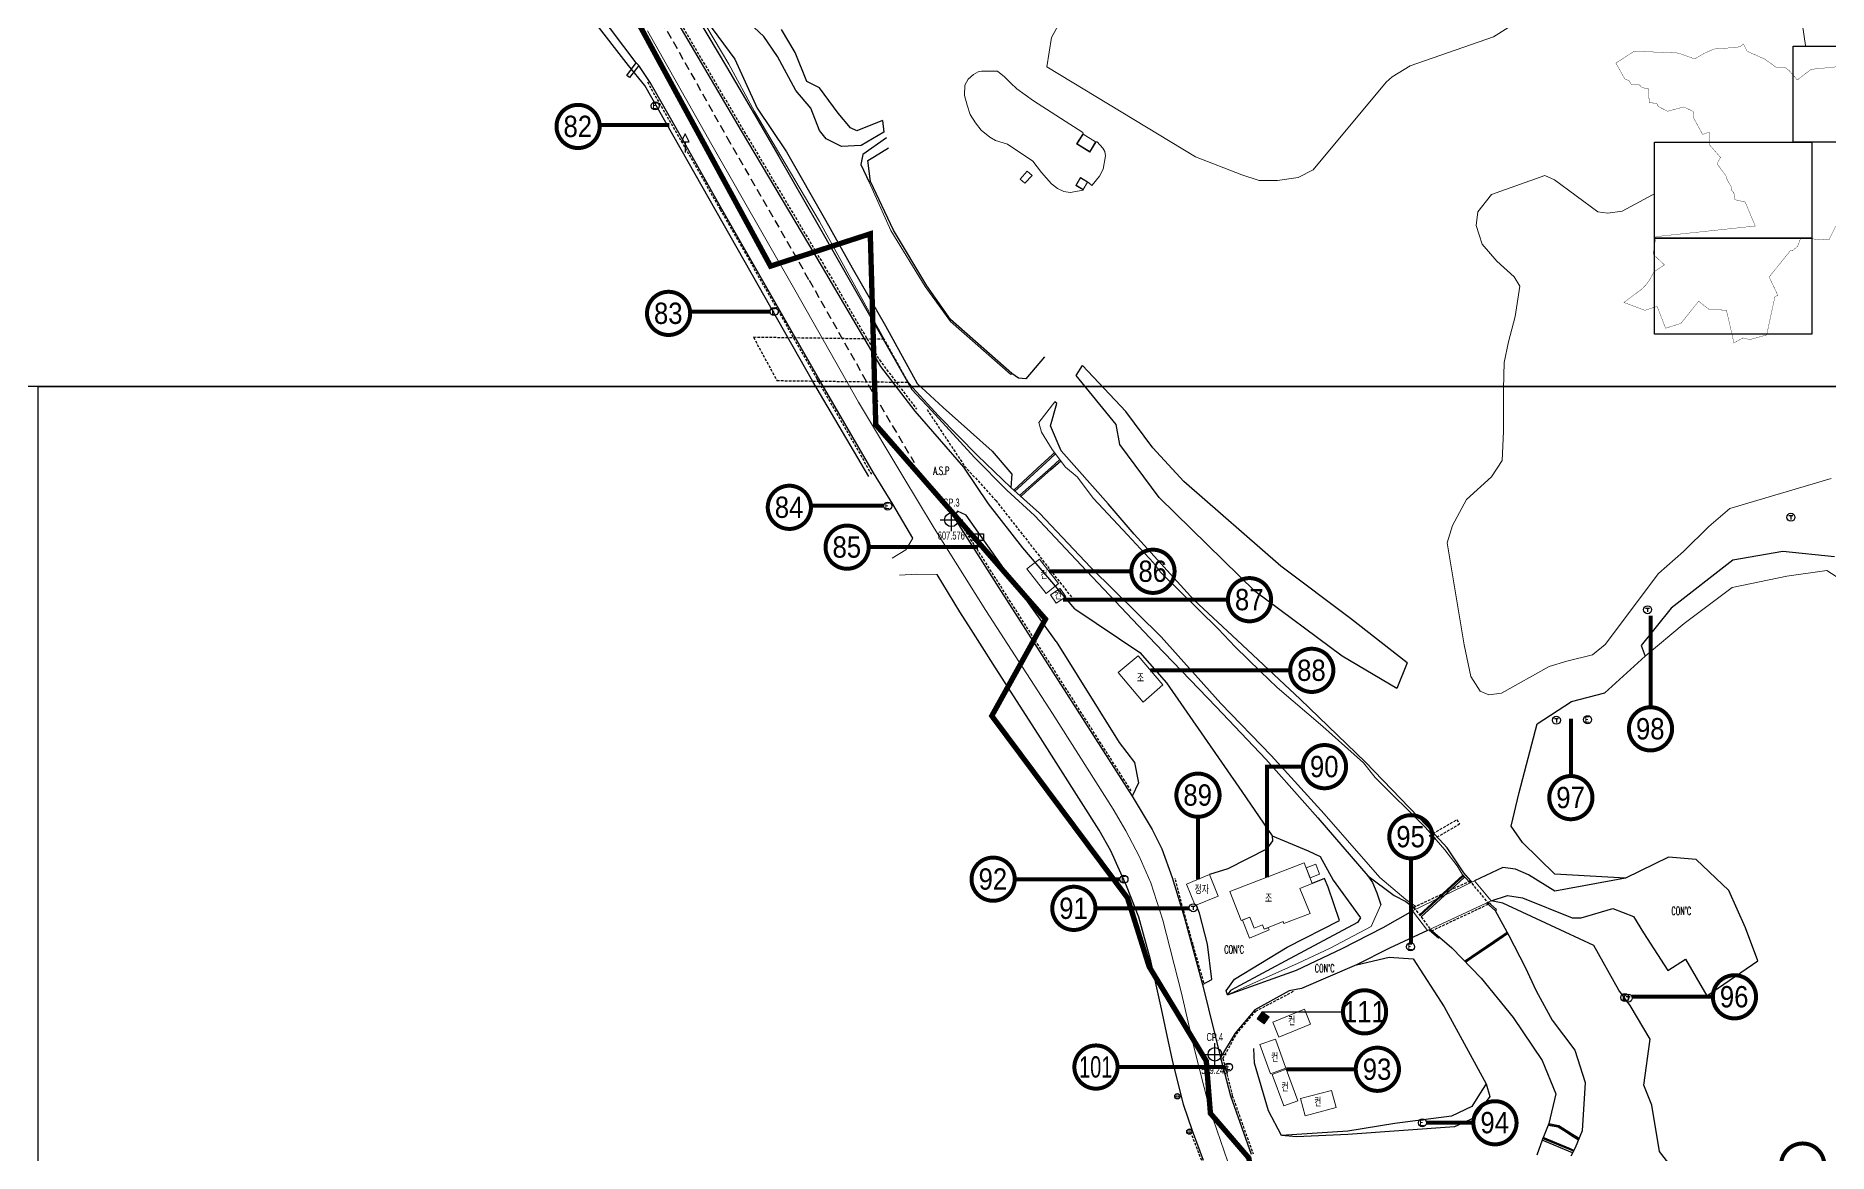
# Model space of a CAD drawing. Extents: x 120542 to 122291, y 586607 to 587713.
# Drawn here: x 120858.6 to 121194.6, y 587141.3 to 587350.8 of the extents above; entities that cross this region are included whole.
import ezdxf
from ezdxf.enums import TextEntityAlignment as Align

# ---------------------------------------------------------------- set-up
doc = ezdxf.new("R2010")
doc.units = 0
doc.header["$MEASUREMENT"] = 0
doc.set_wipeout_variables(frame=1)
doc.linetypes.add('DASHED', pattern=[0.75, 0.5, -0.25])
doc.linetypes.add('PHANTOM2', pattern=[1.25, 0.625, -0.125, 0.125, -0.125, 0.125, -0.125])
for name, color, linetype in [('_0넘버링', 7, 'Continuous'), ('_조사구역', 6, 'Continuous'), ('가드레일', 114, 'Continuous'), ('갈매기표지판', 2, 'Continuous'), ('기준점', 1, 'Continuous'), ('낙차공', 6, 'Continuous'), ('도로_아스콘', 1, 'Continuous'), ('석축_상단', 25, 'SUKCHUK'), ('수로(관)', 144, 'DASHED'), ('수로(박스)', 5, 'DASHED'), ('수로(유형)', 144, 'Continuous'), ('옹벽_상단', 2, 'ONGBYUCK'), ('이정표', 2, 'Continuous'), ('전력주', 2, 'Continuous'), ('주의표지판', 1, 'Continuous'), ('지형_상단', 7, 'SUNGJEULTO'), ('지형_하단', 7, 'Continuous'), ('차선', 7, 'DASHED'), ('콘크리트', 7, 'Continuous'), ('통신주', 2, 'Continuous'), ('현황 텍스트', 7, 'Continuous')]:
    doc.layers.add(name, color=color, linetype=linetype)
for name, color, linetype, lineweight in [('건물', 7, 'Continuous', 20), ('관정', 5, 'Continuous', 18), ('교량', 4, 'Continuous', 18), ('바닥재질', 254, 'Continuous', 20), ('밭', 3, 'Continuous', 18), ('석축_하단', 30, 'Continuous', 18), ('옹벽_하단', 2, 'Continuous', 18), ('잡종지', 53, 'Continuous', 18), ('중앙선', 2, 'Continuous', 18)]:
    doc.layers.add(name, color=color, linetype=linetype, lineweight=lineweight)
doc.layers.add('도로_아스콘덧씌우기', color=2, linetype='Continuous', lineweight=20, true_color=0xebef0b)
doc.styles.add('GHS', font='simplex.shx', dxfattribs={"bigfont": 'ngsw.shx'})
doc.styles.add('JKS_FONT', font='', dxfattribs={"height": 1.5})
doc.styles.add('sks-ghs', font='romans.shx', dxfattribs={"bigfont": 'ghs.shx'})
doc.styles.get('JKS_FONT').set_extended_font_data('Expo M')
doc.linetypes.add('ONGBYUCK', pattern='A,1,0,[")",sks-ghs,S=0.5,R=90,X=0.5,Y=0],2', length=3)
doc.linetypes.add('SUKCHUK', pattern='A,1,["V",sks-ghs,S=0.5,R=0,X=0.5,Y=0],0.25,["V",sks-ghs,S=0.5,R=0,X=0.5,Y=0],0.25,["V",sks-ghs,S=0.5,R=0,X=0.5,Y=0],1', length=2.5)
doc.linetypes.add('SUNGJEULTO', pattern='A,0.25,["|",sks-ghs,S=0.3,R=0,X=0.5,Y=0.1],0.55,["|",sks-ghs,S=0.15,R=0,X=0.5,Y=0.05],0.25', length=1.05)

# ---------------------------------------------------------------- blocks, each defined once
blk = doc.blocks.new('기준점')
at = {"layer": '기준점', "linetype": 'Continuous'}
for p, q in [((-2.12, 0), (2.12, 0)), ((0, -2.12), (0, 2.12))]:
    blk.add_line(p, q, dxfattribs=at)
blk.add_circle((0, 0), 1.27, dxfattribs=at)
blk = doc.blocks.new('갈매기표지판')
at = {"layer": '갈매기표지판'}
h = blk.add_hatch(dxfattribs=at)
h.set_pattern_fill('DOTS', color=256, scale=0.05, style=0)
h.set_pattern_definition([(0, (-231375.344, -556118.692), (0.0396875, 0.079375), [0, -0.079375])])
edge = h.paths.add_edge_path()
edge.add_arc((0, 0), 0.5, 0, 360)
blk.add_circle((0, 0), 0.5, dxfattribs=at)
blk = doc.blocks.new('전력주')
at = {"layer": '전력주'}
blk.add_circle((0, 0), 0.75, dxfattribs=at)
at = {"layer": '전력주', "style": 'GHS'}
blk.add_text('E', height=1, rotation=359.9995, dxfattribs=at).set_placement((-0.5, -0.48))
blk = doc.blocks.new('주의표지판')
at = {"layer": '주의표지판'}
for points in [[(0, 3.5), (-0.75, 2)], [(0.75, 2), (0, 3.5)], [(-0.75, 2), (0.75, 2)], [(0, 2), (0, 0)]]:
    blk.add_lwpolyline(points, dxfattribs=at)
blk = doc.blocks.new('이정표')
at = {"layer": '이정표', "color": 0}
for p, q in [((-1, 2.5), (1, 2.5)), ((-1, 2.5), (-1, 1.3)), ((-1, 1.3), (1, 1.3)), ((0, 2.5), (0, 0)), ((1, 2.5), (1, 1.3))]:
    blk.add_line(p, q, dxfattribs=at)
blk = doc.blocks.new('통신주')
at = {"layer": '통신주', "flags": 128}
for points in [[(-0.37, 0.31), (0.35, 0.31)], [(0, 0.31), (0, -0.42)]]:
    blk.add_lwpolyline(points, dxfattribs=at)
at = {"layer": '통신주'}
blk.add_circle((0, 0), 0.75, dxfattribs=at)

msp = doc.modelspace()

# ---------------------------------------------------------------- hatches: boundary and pattern name
at = {"layer": '관정'}
h = msp.add_hatch(dxfattribs=at)
h.set_pattern_fill('ANSI31', color=256, style=0)
h.set_pattern_definition([(45, (95.55365, -230.51094), (-0.088388347648, 0.088388347648), [])])
h.paths.add_polyline_path([(121088.45, 587167.76), (121089.76, 587166.84), (121088.84, 587165.53), (121087.53, 587166.45)])

# ---------------------------------------------------------------- linework, layer by layer
for points in [[(120805.5, 587285), (120805.5, 587560), (121255.5, 587560), (121255.5, 587285), (120805.5, 587285)], [(120859, 587010), (120859, 587285), (121309, 587285), (121309, 587010), (120859, 587010)]]:
    msp.add_lwpolyline(points)
at = {"layer": '_0넘버링', "linetype": 'Continuous', "const_width": 0.75, "flags": 128}
for points, elevation in [([(120956.17, 587333.79, -1), (120964.27, 587333.79, -1)], 1), ([(120973.13, 587298.74, -1), (120981.23, 587298.74, -1)], 1), ([(120995.77, 587262.37, -1), (121003.87, 587262.37, -1)], 1), ([(121103.6, 587167.76, -1), (121111.7, 587167.76, -1)], 597.49)]:
    msp.add_lwpolyline(points, format="xyb", close=True, dxfattribs=dict(at, elevation=elevation))
for points in [[(120977.35, 587334.09), (120964.34, 587334.09)], [(120996.22, 587299.04), (120981.29, 587299.04)], [(121017.51, 587262.67), (121003.94, 587262.67)], [(121035.2, 587254.9), (121014.7, 587254.9)], [(121048.49, 587250.37), (121063.93, 587250.37)], [(121051.14, 587245.05), (121082.03, 587245.05)], [(121161.25, 587242.06), (121161.25, 587224.88)], [(121067.51, 587231.8), (121093.7, 587231.8)], [(121146.32, 587222.74), (121146.32, 587211.98)], [(121089.37, 587193.01), (121089.37, 587213.74), (121096.09, 587213.74)], [(121076.42, 587192.61), (121076.42, 587204.34)], [(121116.33, 587180.7), (121116.33, 587196.54)], [(121061.8, 587192.64), (121042.07, 587192.64)], [(121074.8, 587187.17), (121057.2, 587187.17)], [(121157.8, 587170.58), (121172.94, 587170.58)], [(121081.39, 587157.41), (121061.35, 587157.41)], [(121092.96, 587156.99), (121106, 587156.99)], [(121119.24, 587146.96), (121128.04, 587146.96)]]:
    msp.add_lwpolyline(points, dxfattribs=at)
for points in [[(121006.6, 587254.9, -1), (121014.7, 587254.9, -1)], [(121063.93, 587250.37, -1), (121072.03, 587250.37, -1)], [(121082.03, 587245.05, -1), (121090.13, 587245.05, -1)], [(121093.7, 587231.8, -1), (121101.8, 587231.8, -1)], [(121157.2, 587220.83, -1), (121165.3, 587220.83, -1)], [(121096.09, 587213.74, -1), (121104.19, 587213.74, -1)], [(121072.37, 587208.39, -1), (121080.47, 587208.39, -1)], [(121142.27, 587207.93, -1), (121150.37, 587207.93, -1)], [(121112.28, 587200.59, -1), (121120.38, 587200.59, -1)], [(121033.97, 587192.64, -1), (121042.07, 587192.64, -1)], [(121049.1, 587187.17, -1), (121057.2, 587187.17, -1)], [(121172.94, 587170.58, -1), (121181.04, 587170.58, -1)], [(121053.25, 587157.41, -1), (121061.35, 587157.41, -1)], [(121106, 587156.99, -1), (121114.1, 587156.99, -1)], [(121128.04, 587146.96, -1), (121136.14, 587146.96, -1)], [(121185.73, 587139.03, -1), (121193.83, 587139.03, -1)]]:
    msp.add_lwpolyline(points, format="xyb", close=True, dxfattribs=at)
at = {"layer": '_0넘버링', "elevation": 597.49}
msp.add_lwpolyline([(121088.45, 587167.76), (121103.6, 587167.76)], dxfattribs=at)
at = {"layer": '_조사구역', "color": 1, "linetype": 'PHANTOM2', "ltscale": 10, "const_width": 1, "flags": 128}
msp.add_lwpolyline([(120942.73, 587386.16), (120969.77, 587373.17), (120970.39, 587355.26), (120996.29, 587307.6), (121014.99, 587313.66), (121016.02, 587277.86), (121047.83, 587241.4), (121037.77, 587223.26), (121063.21, 587189.12), (121067.26, 587176.25), (121077.98, 587158.53), (121078.75, 587148.73), (121085.96, 587140.35), (121088.79, 587120.65), (121118.55, 587113.52), (121147.24, 587044.94), (120862.79, 587014.52), (120854.87, 586964.35), (120887.03, 586933.69), (120856.91, 586913.09), (120845.14, 586891.51), (120835.39, 586877.63), (120823.7, 586865.29), (120771.16, 586826.09), (120831.32, 586803.5), (120866.24, 586814.66), (120890.52, 586752.11), (120934.32, 586765.96), (120985.17, 586829.53), (121013.59, 586807.2), (121028.45, 586804.98), (121064.67, 586804.08), (121086.32, 586710.01), (121112.13, 586724.4), (121131.77, 586719.51), (121179.99, 586733.06), (121203.55, 586842.49), (121212.05, 586846.4), (121187.19, 586899.13), (121247.41, 586973.95), (121253.28, 586973.7), (121268.7, 586987.04), (121277.57, 587010.52), (121307.56, 587010.67), (121320.26, 587005.27), (121334.53, 587007.69), (121358.36, 587005.3), (121377.01, 587042.97), (121399.54, 587073.97), (121413.69, 587082.99), (121464.57, 587085.36), (121492.22, 587065.33), (121549.85, 587023.61), (121571.25, 587072.4), (121627.06, 587079.46), (121687.79, 587127.69), (121765.91, 587161.14), (121787.7, 587076.86), (121871.05, 586990.75), (121916.73, 586900.5), (122030.17, 586949.19), (122128.5, 586978.21), (122124.52, 587047.59), (122116.24, 587072.33), (122123.19, 587086.44), (122112.92, 587128.07), (122080.89, 587161.55), (122095.32, 587225.96), (122094.86, 587283.94), (122081.68, 587322.9), (122092.65, 587349.17), (122097.02, 587360.59), (122084.13, 587404.24), (122073.39, 587425.61), (122076.86, 587447.62), (122074.44, 587460.5), (122072.5, 587470.82), (122059.86, 587484.02), (122048.86, 587494.28), (122045.6, 587510.39), (122000.94, 587515.2), (121855.6, 587433.14), (121827.86, 587452.06), (121811.36, 587382.45), (121746.85, 587366.99), (121710.16, 587366.44), (121625.79, 587365.18), (121668.35, 587429.01), (121684.54, 587454.25), (121695.8, 587469.72), (121717.52, 587499.53), (121656.51, 587568.96), (121635.67, 587565.59), (121586.87, 587554.29), (121547.43, 587532.99), (121536.15, 587517.51), (121511.71, 587514.18), (121307.18, 587493.88), (121267.91, 587463.58), (121243.76, 587490.95), (121232.41, 587498.91), (121205.85, 587500.55), (121174.8, 587522.94), (121143.22, 587537.24), (121123.8, 587545.84), (121113.64, 587566.46), (121103.26, 587558.24), (121056.07, 587553.66), (121033.41, 587552.73), (121024.03, 587549.68), (121003.93, 587541.06), (120973.53, 587523.84), (120933.05, 587538.5), (120929.86, 587539.23), (120929.58, 587539.29), (120922.09, 587540.99), (120800.6, 587545.64), (120748.17, 587511.92), (120773.67, 587466.36), (120785.63, 587461.4), (120792.72, 587449.91), (120813.97, 587451.16), (120822.53, 587441.61), (120841.91, 587438.02), (120843.52, 587397.73), (120864.66, 587397.07), (120869.81, 587387.35), (120896.01, 587373.79)], close=True, dxfattribs=at)
at = {"layer": '가드레일', "linetype": 'DASHED'}
for p, q in [((120977.98, 587355.56, 616.57), (120991.36, 587332.86, 614.29)), ((120973.2, 587342.13, 615.93), (120986.88, 587318.24, 613.68)), ((120991.36, 587332.86, 614.29), (121006.43, 587307.56, 611.9)), ((120986.88, 587318.24, 613.68), (121004.94, 587286.54, 610.65)), ((121006.43, 587307.56, 611.9), (121016.7, 587290, 610.3)), ((121016.7, 587290, 610.3), (121023.68, 587280.78, 609.2)), ((121004.94, 587286.54, 610.65), (121015.21, 587268.58, 608.97)), ((121025.63, 587280.7, 608.76), (121032.67, 587270.09, 607.74)), ((121032.67, 587270.09, 607.74), (121038.51, 587263.66, 606.66)), ((121038.51, 587263.66, 606.66), (121053.23, 587244.87, 604.54)), ((121063.9, 587209.19, 603.39), (121031.34, 587260.27, 607.64)), ((121074.06, 587185.53, 601.49), (121072.13, 587192.85, 602.15)), ((121077.53, 587173.2, 600.26), (121074.06, 587185.53, 601.49)), ((121087.24, 587167.9, 599.17), (121094.36, 587171.63, 598.36)), ((121083.62, 587163.57, 599.73), (121087.24, 587167.9, 599.17)), ((121081.09, 587159.03, 599.23), (121083.62, 587163.57, 599.73)), ((121081.09, 587159.03, 599.23), (121082.86, 587152.02, 598.73)), ((121082.86, 587152.02, 598.73), (121086.75, 587141.11, 597.91)), ((121077.12, 587139.88, 598.3), (121075.33, 587144.53, 598.68))]:
    msp.add_line(p, q, dxfattribs=at)
at = {"layer": '건물'}
for points in [[(121054.88, 587332.35), (121057.24, 587330.9), (121056.13, 587329.08), (121053.76, 587330.54), (121054.88, 587332.35)], [(121045.32, 587324.62), (121043.94, 587323.15), (121043.07, 587323.9), (121044.37, 587325.39), (121045.32, 587324.62)], [(121054.4, 587324.15), (121055.72, 587323.36), (121054.9, 587321.97), (121053.58, 587322.76), (121054.4, 587324.15)], [(121046.69, 587252.67), (121044.33, 587250.81), (121047.94, 587246.22), (121050.3, 587248.07), (121046.69, 587252.67)], [(121097.45, 587186.23), (121092.52, 587184.31), (121092.38, 587184.68), (121088.84, 587183.24), (121088.52, 587184.06), (121086.95, 587183.45), (121086.15, 587185.49), (121084.54, 587184.87), (121082.42, 587190.3), (121096.32, 587195.72), (121097.85, 587191.8), (121095.54, 587190.9), (121097.45, 587186.23)], [(121086.15, 587185.49), (121086.95, 587183.45), (121088.52, 587184.06), (121088.84, 587183.24), (121089.6, 587183.54), (121089.77, 587183.12), (121086.1, 587181.58), (121084.75, 587184.94), (121086.15, 587185.49)]]:
    msp.add_lwpolyline(points, dxfattribs=at)
for points in [[(121048.8, 587245.97), (121049.86, 587244.38), (121051.65, 587245.58), (121050.58, 587247.17)], [(121069.82, 587229.07), (121065.21, 587234.53), (121061.48, 587231.38), (121066.13, 587225.86)], [(121096.7, 587194.75), (121098.51, 587195.46), (121099.23, 587193.59), (121097.43, 587192.89)], [(121074.25, 587191.72), (121078.59, 587193.49), (121080.21, 587189.48), (121075.88, 587187.72)], [(121097.53, 587165.47), (121091.6, 587163.04), (121090.45, 587165.84), (121096.38, 587168.27)], [(121088.04, 587161.62), (121090.03, 587156.14), (121092.91, 587157.19), (121090.93, 587162.66)], [(121092.5, 587150.12), (121090.35, 587156.04), (121092.96, 587156.99), (121095.11, 587151.07)], [(121095.65, 587151.49), (121101.47, 587153.03), (121102.32, 587149.83), (121096.5, 587148.29)]]:
    msp.add_lwpolyline(points, close=True, dxfattribs=at)
at = {"layer": '관정', "elevation": 597.49}
msp.add_lwpolyline([(121088.45, 587167.76), (121089.76, 587166.84), (121088.84, 587165.53), (121087.53, 587166.45)], close=True, dxfattribs=at)
at = {"layer": '교량'}
msp.add_lwpolyline([(121131.39, 587188.61), (121119.46, 587183.03), (121116.61, 587186.72), (121128.28, 587192.32), (121131.39, 587188.61)], dxfattribs=at)
at = {"layer": '낙차공'}
for points in [[(121041.88, 587265.59), (121046.29, 587269.66), (121049.12, 587272.25), (121049.53, 587272.63)], [(121042.1, 587265.39), (121042.63, 587265.87), (121048.73, 587271.48), (121049.71, 587272.39)], [(121042.97, 587264.61), (121043.61, 587265.17), (121048.88, 587269.86), (121050.51, 587271.31)], [(121043.2, 587264.41), (121044.85, 587265.88), (121048.79, 587269.37), (121050.71, 587271.08)], [(121126.1, 587193.41), (121123.14, 587190.72), (121117.92, 587185.97)], [(121126.24, 587193.26), (121125.39, 587192.5), (121118.05, 587185.83)], [(121126.44, 587193.04), (121126.26, 587192.88), (121118.26, 587185.6)], [(121126.38, 587177.29), (121131.87, 587181.02), (121134.35, 587182.69)], [(121126.49, 587177.17), (121134.43, 587182.55)], [(121126.56, 587177.1), (121128.09, 587178.14), (121131.18, 587180.23), (121134.47, 587182.46)], [(121146.79, 587141.61), (121146.35, 587141.8), (121141.75, 587143.71), (121141.03, 587144.01)], [(121146.88, 587141.79), (121146.23, 587142.06), (121141.1, 587144.19)], [(121142.05, 587146.51), (121143.97, 587146.18), (121144.94, 587145.56), (121146.25, 587144.73), (121147.76, 587143.78)], [(121142.09, 587146.61), (121144.01, 587146.27), (121146.31, 587144.81), (121147.8, 587143.87)], [(121142.17, 587146.8), (121144.08, 587146.46), (121146.65, 587144.83), (121147.87, 587144.06)], [(121146.65, 587141.34), (121140.91, 587143.72)]]:
    msp.add_lwpolyline(points, dxfattribs=at)
at = {"layer": '도로_아스콘'}
for p, q in [((120971.13, 587345.73, 616.08), (120963.96, 587355.15, 617.12)), ((120990.84, 587332.97, 614.15), (120977.72, 587355.28, 616.35)), ((120971.58, 587345.2, 616), (120971.13, 587345.73, 616.08)), ((120973.7, 587342.04, 615.68), (120971.58, 587345.2, 616)), ((120979.62, 587331.7, 614.69), (120973.7, 587342.04, 615.68)), ((121006.06, 587307.4, 611.68), (120990.84, 587332.97, 614.15)), ((120987.19, 587318.29, 613.43), (120979.62, 587331.7, 614.69)), ((121005.29, 587286.6, 610.47), (120987.19, 587318.29, 613.43)), ((121016.94, 587288.75, 609.96), (121006.06, 587307.4, 611.68)), ((121023.38, 587280.4, 609.03), (121016.94, 587288.75, 609.96)), ((121015.6, 587268.85, 608.75), (121005.29, 587286.6, 610.47)), ((121032.53, 587269.88, 607.75), (121023.38, 587280.4, 609.03)), ((121019.21, 587262.96, 608.19), (121015.6, 587268.85, 608.75)), ((121037.16, 587263.05, 606.92), (121032.53, 587269.88, 607.75)), ((121022.97, 587256.56, 607.64), (121019.21, 587262.96, 608.19)), ((121031.31, 587261.62, 607.39), (121030.65, 587260.52, 607.49)), ((121032.98, 587260.87, 607.09), (121031.31, 587261.62, 607.39)), ((121043.57, 587254.75, 605.89), (121037.16, 587263.05, 606.92)), ((121030.65, 587260.52, 607.49), (121039.52, 587246.57, 606.33)), ((121040.02, 587250.9, 605.83), (121032.98, 587260.87, 607.09)), ((121053.34, 587243.31, 604.52), (121043.57, 587254.75, 605.89)), ((121031.75, 587242.8, 606.38), (121027.5, 587249.79, 607)), ((121049.81, 587237.21, 604.32), (121040.02, 587250.9, 605.83)), ((121039.52, 587246.57, 606.33), (121052.79, 587225.89, 604.62)), ((121033.91, 587239.46, 606.07), (121031.75, 587242.8, 606.38)), ((121038.01, 587232.99, 605.55), (121033.91, 587239.46, 606.07)), ((121046.9, 587219.12, 604.42), (121038.01, 587232.99, 605.55)), ((121052.79, 587225.89, 604.62), (121064.1, 587208.22, 603.29)), ((121057.87, 587201.81, 602.81), (121046.9, 587219.12, 604.42)), ((121064.1, 587208.22, 603.29), (121067.85, 587201.96, 602.8)), ((121060.09, 587197.96, 602.48), (121057.87, 587201.81, 602.81)), ((121067.85, 587201.96, 602.8), (121069.65, 587198.3, 602.5)), ((121063.05, 587191.4, 601.88), (121060.09, 587197.96, 602.48)), ((121069.65, 587198.3, 602.5), (121071.61, 587192.95, 602.06)), ((121065.34, 587185.49, 601.33), (121063.05, 587191.4, 601.88)), ((121071.61, 587192.95, 602.06), (121073.8, 587185.6, 601.31)), ((121067.56, 587177.33, 600.71), (121065.34, 587185.49, 601.33)), ((121073.8, 587185.6, 601.31), (121077.28, 587172.92, 600.09)), ((121069.57, 587168.32, 600.06), (121067.56, 587177.33, 600.71)), ((121077.28, 587172.92, 600.09), (121080.67, 587159.17, 599.08)), ((121070.72, 587163.04, 599.78), (121069.57, 587168.32, 600.06)), ((121071.67, 587158.71, 599.48), (121070.72, 587163.04, 599.78)), ((121073.7, 587150.41, 598.96), (121071.67, 587158.71, 599.48)), ((121080.67, 587159.17, 599.08), (121082.5, 587152.02, 598.59)), ((121082.5, 587152.02, 598.59), (121086.39, 587141.07, 597.78)), ((121075.42, 587145.44, 598.58), (121073.7, 587150.41, 598.96)), ((121077.48, 587139.9, 598.2), (121075.42, 587145.44, 598.58))]:
    msp.add_line(p, q, dxfattribs=at)
at = {"layer": '도로_아스콘덧씌우기'}
for points in [[(121022.97, 587256.56), (121021.65, 587254.41), (121019.1, 587252.86)], [(121027.5, 587249.79), (121023.73, 587249.86), (121020.46, 587249.62)]]:
    msp.add_lwpolyline(points, dxfattribs=at)
at = {"layer": '밭'}
for points in [[(121091.34, 587323.67), (121087.92, 587323.67), (121084.63, 587324.75), (121075.98, 587328.1), (121048.09, 587344.98), (121048.97, 587350.49), (121048.97, 587350.49), (121055.86, 587362.9)], [(121134.48, 587352.27), (121131.83, 587350.58), (121116.2, 587345.15), (121112.81, 587343.12), (121111.7, 587342.09), (121098.02, 587325.67), (121095.17, 587324.2), (121091.34, 587323.67)], [(121053.64, 587330.54), (121056.13, 587328.95), (121057.34, 587330.9), (121057.55, 587330.88), (121058.59, 587329.73), (121058.96, 587329.09), (121059.07, 587328.26), (121058.66, 587325.77), (121057.96, 587324.48), (121056.58, 587322.77), (121056.51, 587322.73), (121055.9, 587323.31), (121054.38, 587324.24), (121053.5, 587322.74), (121054.91, 587321.91), (121054.9, 587321.82), (121052.47, 587321.43), (121051.29, 587321.6), (121050.1, 587322.16), (121048.97, 587323.06), (121047.06, 587325.18), (121045.48, 587327.29), (121040.73, 587330.5), (121038.48, 587331.18), (121037.38, 587331.81), (121035.76, 587333.07), (121034.74, 587334.45), (121033.74, 587336.01), (121033.15, 587337.81), (121032.65, 587339.61), (121032.74, 587341.52), (121033.36, 587342.64), (121034.34, 587343.53), (121035.19, 587344.04), (121035.85, 587344.15), (121038.82, 587344.16), (121040.13, 587343.09), (121041.25, 587341.99), (121042.49, 587340.83), (121045.57, 587338.6), (121054.84, 587332.63), (121054.87, 587332.47), (121053.64, 587330.54)]]:
    msp.add_lwpolyline(points, dxfattribs=at)
at = {"layer": '석축_상단'}
for p, q in [((121019.36, 587314.36, 606.81), (121015.05, 587323.45, 608.05)), ((121025.61, 587303.9, 605.82), (121019.36, 587314.36, 606.81)), ((121030.01, 587297.6, 605.33), (121025.61, 587303.9, 605.82)), ((121041.52, 587287.49, 603.21), (121030.01, 587297.6, 605.33)), ((121048.79, 587277.65, 603.07), (121049.93, 587281.81, 603.12)), ((121049.93, 587281.81, 603.12), (121049.56, 587282.17, 602.49)), ((121026.45, 587280.54, 608.65), (121034.5, 587271.73, 607.54)), ((121050.75, 587272.98, 602.44), (121048.79, 587277.65, 603.07)), ((121034.5, 587271.73, 607.54), (121040.57, 587265.6, 606.73)), ((121059.58, 587263.02, 601.79), (121050.75, 587272.98, 602.44)), ((121040.57, 587265.6, 606.73), (121045.8, 587260.83, 606.07)), ((121064.43, 587257.35, 600.88), (121059.58, 587263.02, 601.79)), ((121045.8, 587260.83, 606.07), (121055.52, 587250.46, 604.74)), ((121075.65, 587245.05, 599.31), (121064.43, 587257.35, 600.88)), ((121176.67, 587252.43, 608.44), (121165.13, 587243.46, 605.8)), ((121186.03, 587254.11, 608.04), (121176.67, 587252.43, 608.44)), ((121195.76, 587253.1, 607.6), (121186.03, 587254.11, 608.04)), ((121055.52, 587250.46, 604.74), (121068.48, 587236.79, 602.98)), ((121083.79, 587237.48, 598.21), (121075.65, 587245.05, 599.31)), ((121165.13, 587243.46, 605.8), (121159.53, 587236.46, 605.35)), ((121068.48, 587236.79, 602.98), (121079.86, 587224.98, 601.45)), ((121095.59, 587226.4, 596.92), (121083.79, 587237.48, 598.21)), ((121159.53, 587236.46, 604.21), (121160.26, 587234.49, 604.33)), ((121079.86, 587224.98, 601.45), (121089.14, 587215.15, 600.19)), ((121107.81, 587214.56, 595.67), (121095.59, 587226.4, 596.92)), ((121089.14, 587215.15, 600.19), (121098.87, 587204.13, 598.82)), ((121119.31, 587202.63, 595.02), (121107.81, 587214.56, 595.67)), ((121098.87, 587204.13, 598.82), (121108.27, 587193.29, 597.48)), ((121123.11, 587198.51, 595.26), (121119.31, 587202.63, 595.02)), ((121126.24, 587193.83, 596.42), (121123.11, 587198.51, 595.26)), ((121108.27, 587193.29, 597.48), (121113.21, 587189.56, 596.53)), ((121108.27, 587193.29, 597.48), (121109.13, 587192.01, 597.43)), ((121109.13, 587192.01, 597.43), (121109.92, 587190.08, 597.38)), ((121109.92, 587190.08, 597.38), (121110.69, 587187.84, 597.39)), ((121113.21, 587189.56, 596.53), (121115.4, 587188.44, 596.48)), ((121106.33, 587184.49, 599.9), (121092.76, 587177.27, 600.04)), ((121106.89, 587185.38, 600.01), (121106.33, 587184.49, 599.9)), ((121092.76, 587177.27, 600.04), (121082.49, 587171.78, 599.88)), ((121082.49, 587171.78, 599.88), (121081.94, 587170.93, 599.46)), ((121130.42, 587154.28, 597.03), (121131.13, 587151.9, 596.92)), ((121131.13, 587151.9, 596.92), (121128.18, 587147.9, 596.51)), ((121128.18, 587147.9, 596.51), (121124.48, 587146.21, 596.16)), ((121094.87, 587144.35, 597.08), (121092.08, 587144.55, 596.92)), ((121104.5, 587144.79, 596.93), (121094.87, 587144.35, 597.08)), ((121124.48, 587146.21, 596.16), (121104.5, 587144.79, 596.93))]:
    msp.add_line(p, q, dxfattribs=at)
at = {"layer": '석축_하단'}
for p, q in [((121018.85, 587314.26, 605.69), (121014.78, 587323.32, 607.23)), ((121025.28, 587303.81, 604.95), (121018.85, 587314.26, 605.69)), ((121030.01, 587297.2, 604.34), (121025.28, 587303.81, 604.95)), ((121041.32, 587287.27, 602.15), (121030.01, 587297.2, 604.34)), ((121041.52, 587287.49, 603.21), (121041.32, 587287.27, 602.15)), ((121046.56, 587278.26, 601.28), (121049.56, 587282.17, 602.49)), ((121049.56, 587282.17, 602.49), (121049.93, 587281.81, 603.12)), ((121035.11, 587272.06, 601.96), (121027.79, 587279.55, 603.12)), ((121047.09, 587276.49, 600.99), (121046.56, 587278.26, 601.28)), ((121049.07, 587273.24, 600.82), (121047.09, 587276.49, 600.99)), ((121041.31, 587266.1, 600.67), (121035.11, 587272.06, 601.96)), ((121051.58, 587269.87, 599.19), (121049.07, 587273.24, 600.82)), ((121053.76, 587268.11, 599.83), (121051.58, 587269.87, 599.19)), ((121056.85, 587264.03, 599.67), (121053.76, 587268.11, 599.83)), ((121046.71, 587261.25, 599.1), (121041.31, 587266.1, 600.67)), ((121063.23, 587257.24, 598.43), (121056.85, 587264.03, 599.67)), ((121056.35, 587251.08, 598.42), (121046.71, 587261.25, 599.1)), ((121068.06, 587251.94, 597.88), (121063.23, 587257.24, 598.43)), ((121069.42, 587250.21, 597.08), (121068.06, 587251.94, 597.88)), ((121069.52, 587238.09, 595.85), (121056.35, 587251.08, 598.42)), ((121080.21, 587239.6, 595.88), (121069.42, 587250.21, 597.08)), ((121186.78, 587249.46, 605.9), (121176.53, 587247.32, 605.35)), ((121194.29, 587250.53, 606.36), (121186.78, 587249.46, 605.9)), ((121199.05, 587247.48, 606.04), (121194.29, 587250.53, 606.36)), ((121176.53, 587247.32, 605.35), (121167.58, 587240.58, 604.43)), ((121080.7, 587225.57, 595.57), (121069.52, 587238.09, 595.85)), ((121083.4, 587236.2, 594.94), (121080.21, 587239.6, 595.88)), ((121167.58, 587240.58, 604.43), (121160.26, 587234.49, 604.33)), ((121088.14, 587231.58, 594.41), (121083.4, 587236.2, 594.94)), ((121091.29, 587228.6, 594.13), (121088.14, 587231.58, 594.41)), ((121099.8, 587221.25, 594.05), (121091.29, 587228.6, 594.13)), ((121090.17, 587215.85, 594.36), (121080.7, 587225.57, 595.57)), ((121107.44, 587214.47, 594.32), (121099.8, 587221.25, 594.05)), ((121100.08, 587204.9, 593.77), (121090.17, 587215.85, 594.36)), ((121109.64, 587211.72, 593.96), (121107.44, 587214.47, 594.32)), ((121119.07, 587202.36, 593.68), (121109.64, 587211.72, 593.96)), ((121110.54, 587192.95, 593.4), (121100.08, 587204.9, 593.77)), ((121122.7, 587198.14, 593.74), (121119.07, 587202.36, 593.68)), ((121124.98, 587195.13, 593.39), (121122.7, 587198.14, 593.74)), ((121125.96, 587193.56, 593), (121124.98, 587195.13, 593.39)), ((121115.39, 587188.86, 593.05), (121110.54, 587192.95, 593.4)), ((121108.86, 587183.77, 597.38), (121110.69, 587187.84, 597.39)), ((121101.2, 587179.69, 597.36), (121108.86, 587183.77, 597.38)), ((121095.17, 587176.92, 597.91), (121101.2, 587179.69, 597.36)), ((121081.94, 587170.93, 599.46), (121095.17, 587176.92, 597.91))]:
    msp.add_line(p, q, dxfattribs=at)
at = {"layer": '수로(관)'}
msp.add_lwpolyline([(121125.47, 587202.95), (121120.34, 587199.95), (121119.83, 587200.81), (121124.97, 587203.81), (121125.47, 587202.95)], dxfattribs=at)
at = {"layer": '수로(박스)'}
for points in [[(121017.62, 587293.89), (120993.1, 587294.25), (120997.49, 587286.14), (121022.07, 587285.82), (121017.62, 587293.89)], [(121116.9, 587187.36), (121120.2, 587182.96), (121130.99, 587188.02), (121127.43, 587192.3), (121116.9, 587187.36)]]:
    msp.add_lwpolyline(points, dxfattribs=at)
at = {"layer": '수로(유형)'}
msp.add_lwpolyline([(120971.58, 587345.2), (120969.87, 587342.94), (120969.33, 587343.37), (120971.13, 587345.73)], dxfattribs=at)
at = {"layer": '옹벽_상단'}
for p, q in [((120981.02, 587356.73, 615.97), (120988.05, 587345, 614.81)), ((120988.05, 587345, 614.81), (120993.31, 587336.04, 613.93)), ((120993.31, 587336.04, 613.93), (120997.85, 587328.14, 613.16)), ((120997.85, 587328.14, 613.16), (121005.13, 587315.39, 611.91)), ((121005.13, 587315.39, 611.91), (121018.88, 587291.27, 609.55)), ((121018.88, 587291.27, 609.55), (121022.79, 587284.44, 609.17)), ((121022.79, 587284.44, 609.17), (121026.45, 587280.54, 608.65))]:
    msp.add_line(p, q, dxfattribs=at)
at = {"layer": '옹벽_상단', "ltscale": 0.4}
for p, q in [((121125.96, 587193.56), (121127.33, 587192.05)), ((121127.6, 587192.32), (121126.24, 587193.83)), ((121127.33, 587192.05), (121127.45, 587191.92)), ((121127.81, 587192.1), (121127.6, 587192.32)), ((121131.3, 587187.92), (121130.82, 587188.35)), ((121132.35, 587186.97, 596.49), (121131.3, 587187.92, 596.41)), ((121132.15, 587186.74), (121132.35, 587186.97))]:
    msp.add_line(p, q, dxfattribs=at)
at = {"layer": '옹벽_상단', "ltscale": 0.5}
for p, q in [((121115.4, 587188.44, 596.48), (121116.63, 587187.49, 596.45)), ((121116.63, 587187.49), (121117.1, 587186.95)), ((121119.74, 587183.16), (121120.25, 587182.72)), ((121120.25, 587182.72, 596.55), (121121.51, 587181.64, 596.52)), ((121121.51, 587181.64, 596.52), (121121.74, 587181.69, 591.31))]:
    msp.add_line(p, q, dxfattribs=at)
at = {"layer": '옹벽_하단'}
for p, q in [((120988.45, 587345.48, 609.66), (120981.58, 587357.04, 611.09)), ((120993.27, 587336.61, 608.37), (120988.45, 587345.48, 609.66)), ((120998.24, 587328.23, 607.61), (120993.27, 587336.61, 608.37)), ((121005.5, 587315.94, 607.09), (120998.24, 587328.23, 607.61)), ((121017.62, 587293.89, 604.48), (121005.5, 587315.94, 607.09)), ((121022.99, 587284.8, 603.54), (121022.07, 587285.82, 604.4)), ((121027.79, 587279.55, 603.12), (121022.99, 587284.8, 603.54))]:
    msp.add_line(p, q, dxfattribs=at)
at = {"layer": '옹벽_하단', "ltscale": 0.5}
for p, q in [((121117.1, 587187.63, 593.17), (121115.39, 587188.86, 593.05)), ((121117.25, 587187.52), (121117.1, 587187.63, 593.17)), ((121131.09, 587187.69), (121130.53, 587188.21)), ((121132.15, 587186.74), (121131.09, 587187.69)), ((121121.74, 587181.69, 591.31), (121119.92, 587183.24)), ((121121.74, 587181.69, 591.31), (121121.74, 587181.69, 591.31))]:
    msp.add_line(p, q, dxfattribs=at)
at = {"layer": '잡종지', "flags": 128}
msp.add_lwpolyline([(121195.14, 587267.79), (121176.12, 587262.17), (121172.21, 587258.8), (121167.41, 587254.08), (121162.74, 587249.99), (121152.78, 587236.62), (121150.39, 587234.74), (121145.56, 587233.55), (121142.26, 587232.55), (121133.33, 587227.51), (121130.95, 587227.21), (121129.32, 587227.89), (121127.55, 587230.67), (121126.29, 587236.6), (121123.15, 587255.72), (121124.12, 587258.96), (121126.76, 587263.81), (121131.46, 587268.06), (121133.45, 587271.16), (121133.69, 587276.57), (121133.72, 587284.61), (121133.8, 587289.53), (121134.66, 587293.39), (121135.87, 587298.18), (121136.75, 587303.83), (121135.69, 587305.62), (121132.46, 587308.51), (121129.7, 587311.69), (121128.59, 587315.24), (121128.89, 587317.81), (121131.45, 587321.02), (121141.47, 587324.57), (121143.28, 587323.77), (121151.39, 587317.8), (121153.23, 587317.54), (121155.95, 587317.88), (121168.96, 587324.9), (121185.04, 587335.8), (121191.2, 587343.04), (121189.19, 587356.59)], dxfattribs=at)
at = {"layer": '중앙선'}
for p, q in [((120985.28, 587330.34, 614.39), (120973.2, 587351.72, 616.48)), ((121000.82, 587303.17, 611.88), (120985.28, 587330.34, 614.39)), ((121012.8, 587282.12, 609.9), (121000.82, 587303.17, 611.88)), ((121021.07, 587268.24, 608.62), (121012.8, 587282.12, 609.9)), ((121026.96, 587258.47, 607.69), (121021.07, 587268.24, 608.62)), ((121036.65, 587243, 606.31), (121026.96, 587258.47, 607.69)), ((121049.12, 587223.68, 604.77), (121036.65, 587243, 606.31)), ((121060.49, 587205.77, 603.18), (121049.12, 587223.68, 604.77)), ((121062.9, 587201.7, 602.81), (121060.49, 587205.77, 603.18)), ((121065.42, 587196.93, 602.41), (121062.9, 587201.7, 602.81)), ((121067.58, 587191.95, 601.95), (121065.42, 587196.93, 602.41)), ((121069.82, 587184.95, 601.34), (121067.58, 587191.95, 601.95)), ((121073.33, 587171.28, 600.27), (121069.82, 587184.95, 601.34)), ((121075.64, 587161.23, 599.54), (121073.33, 587171.28, 600.27)), ((121078.55, 587149.63, 598.69), (121075.64, 587161.23, 599.54)), ((121082.02, 587139.65, 598.03), (121078.55, 587149.63, 598.69))]:
    msp.add_line(p, q, dxfattribs=at)
at = {"layer": '지형_상단', "ltscale": 2}
for p, q in [((120969.66, 587345.23, 616.28), (120962.94, 587353.9, 617.25)), ((120984.31, 587353.6, 610.59), (120989.6, 587346.41, 609.46)), ((121000.88, 587347.63, 610.76), (120998.37, 587351.95, 610.45)), ((120989.6, 587346.41, 609.46), (120993.77, 587337.21, 608.33)), ((121003.11, 587342.25, 610.47), (121000.88, 587347.63, 610.76)), ((120972.7, 587341.5, 615.86), (120969.66, 587345.23, 616.28)), ((121005.44, 587341.01, 610.28), (121003.11, 587342.25, 610.47)), ((120986.08, 587317.92, 613.67), (120972.7, 587341.5, 615.86)), ((121008.99, 587336.3, 609.47), (121005.44, 587341.01, 610.28)), ((120993.77, 587337.21, 608.33), (120999.26, 587329.02, 607.34)), ((121011.29, 587333.55, 609.18), (121008.99, 587336.3, 609.47)), ((121012.5, 587333, 608.95), (121011.29, 587333.55, 609.18)), ((121017.3, 587334.89, 609.28), (121012.5, 587333, 608.95)), ((120999.26, 587329.02, 607.34), (121006.61, 587316.19, 606.52)), ((121015.77, 587328.18, 608.19), (121018.38, 587329.79, 608.38)), ((121014.51, 587327.43, 607.69), (121015.77, 587328.18, 608.19)), ((121015.05, 587323.45, 608.05), (121014.51, 587327.43, 607.69)), ((121004.21, 587285.99, 610.67), (120986.08, 587317.92, 613.67)), ((121006.61, 587316.19, 606.52), (121011.61, 587307.27, 605.88)), ((121011.61, 587307.27, 605.88), (121017.83, 587296.39, 604.47)), ((121017.83, 587296.39, 604.47), (121023.78, 587285.58, 603.46)), ((121047.62, 587290.56, 603.88), (121044.16, 587286.47, 603.36)), ((121062.89, 587280.32, 604.24), (121054.76, 587288.99, 605.1)), ((121014.72, 587268.16, 608.99), (121004.21, 587285.99, 610.67)), ((121023.78, 587285.58, 603.46), (121028.63, 587281.08, 602.96)), ((121042.75, 587286.61, 603.35), (121041.52, 587287.49, 603.21)), ((121044.16, 587286.47, 603.36), (121042.75, 587286.61, 603.35)), ((121028.63, 587281.08, 602.96), (121033.77, 587276.5, 602.23)), ((121067.94, 587273.53, 603.64), (121062.89, 587280.32, 604.24)), ((121062.89, 587280.32, 604.24), (121062.89, 587280.32, 604.24)), ((121033.77, 587276.5, 602.23), (121037.84, 587272.9, 601.28)), ((121037.84, 587272.9, 601.28), (121041.5, 587268.6, 600.72)), ((121073.74, 587267.19, 603.02), (121067.94, 587273.53, 603.64)), ((121041.5, 587268.6, 600.72), (121041.31, 587266.1, 600.67)), ((121091.94, 587251.31, 601.26), (121073.74, 587267.19, 603.02)), ((121073.74, 587267.19, 603.02), (121073.74, 587267.19, 603.02)), ((121073.74, 587267.19, 603.02), (121073.74, 587267.19, 603.02)), ((121105.03, 587241.5, 600.08), (121091.94, 587251.31, 601.26)), ((121053.34, 587243.31, 604.52), (121065.51, 587235.17, 603.89)), ((121115.61, 587233.24, 600.01), (121105.03, 587241.5, 600.08)), ((121105.03, 587241.5, 600.08), (121105.03, 587241.5, 600.08)), ((121065.51, 587235.17, 603.89), (121070.55, 587229.43, 603.54)), ((121152.66, 587227.61, 602.35), (121160.26, 587234.49, 604.33)), ((121070.55, 587229.43, 603.54), (121084.64, 587209.07, 602.42)), ((121140.02, 587221.76, 600.75), (121146.42, 587225.94, 601.63)), ((121146.42, 587225.94, 601.63), (121152.66, 587227.61, 602.35)), ((121136.63, 587208.87, 600.4), (121140.02, 587221.76, 600.75)), ((121140.02, 587221.76, 600.75), (121140.02, 587221.76, 600.75)), ((121084.64, 587209.07, 602.42), (121090.3, 587200.79, 602.45)), ((121135.14, 587202.55, 600.22), (121136.63, 587208.87, 600.4)), ((121137.25, 587199.5, 600.06), (121135.14, 587202.55, 600.22)), ((121135.14, 587202.55, 600.22), (121135.14, 587202.55, 600.22)), ((121135.14, 587202.55, 600.22), (121135.14, 587202.55, 600.22)), ((121089.27, 587198.29, 602.53), (121081.99, 587194.61, 602.68)), ((121090.42, 587199.82, 602.53), (121089.27, 587198.29, 602.53)), ((121090.3, 587200.79, 602.45), (121097.1, 587197.95, 599.95)), ((121090.3, 587200.79, 602.45), (121090.42, 587199.82, 602.53)), ((121097.1, 587197.95, 599.95), (121099.33, 587196.89, 599.82)), ((121143.29, 587193.58, 597.75), (121137.25, 587199.5, 600.06)), ((121081.99, 587194.61, 602.68), (121078.59, 587193.49)), ((121099.33, 587196.89, 599.82), (121101.77, 587192.43, 600.11)), ((121101.77, 587192.43, 600.11), (121106.89, 587185.38, 600.01)), ((121156.56, 587192.86, 598.95), (121143.29, 587193.58, 597.75)), ((121133.54, 587188.17, 596.65), (121131.39, 587188.61, 596.5)), ((121145.23, 587182.7, 598.39), (121133.54, 587188.17, 596.65)), ((121150.64, 587180.21, 599.52), (121145.23, 587182.7, 598.39)), ((121106.14, 587176.55, 597.06), (121112.24, 587178.01, 597.29)), ((121112.24, 587178.01, 597.29), (121116.75, 587177.68, 597.65)), ((121116.75, 587177.68, 597.65), (121122.55, 587168.7, 597.28)), ((121155.29, 587171.84, 599.49), (121150.64, 587180.21, 599.52)), ((121157.46, 587168.93, 599.56), (121155.29, 587171.84, 599.49)), ((121122.55, 587168.7, 597.28), (121130.42, 587154.28, 597.03)), ((121161.2, 587162.65, 599.07), (121157.46, 587168.93, 599.56)), ((121087.04, 587158.13, 597.19), (121086.9, 587160.88, 597.45)), ((121159.99, 587154.03, 597.7), (121161.2, 587162.65, 599.07)), ((121089.62, 587149.21, 597.03), (121087.04, 587158.13, 597.19)), ((121130.42, 587154.28, 597.03), (121129.18, 587152.3, 597.3)), ((121161.47, 587150.25, 597.82), (121159.99, 587154.03, 597.7)), ((121129.18, 587152.3, 597.3), (121127.76, 587150.03, 597.17)), ((121092.08, 587144.55, 596.92), (121089.62, 587149.21, 597.03)), ((121123.93, 587148.21, 597.36), (121113.35, 587146.82, 597.09)), ((121127.76, 587150.03, 597.17), (121123.93, 587148.21, 597.36)), ((121162.93, 587141.6, 597.04), (121161.47, 587150.25, 597.82)), ((121104.52, 587145.36, 597.07), (121092.08, 587144.55, 596.92)), ((121113.35, 587146.82, 597.09), (121104.52, 587145.36, 597.07)), ((121169.07, 587133.7, 596.4), (121162.93, 587141.6, 597.04))]:
    msp.add_line(p, q, dxfattribs=at)
at = {"layer": '지형_하단'}
for p, q in [((120995.01, 587350.68, 608.35), (120991.39, 587354.03, 608.89)), ((120997.57, 587346.91, 608.27), (120995.01, 587350.68, 608.35)), ((121001.02, 587340.53, 607.13), (120997.57, 587346.91, 608.27)), ((121003.87, 587337.23, 606.74), (121001.02, 587340.53, 607.13)), ((121005.45, 587333.04, 606.17), (121003.87, 587337.23, 606.74)), ((121006.75, 587331.47, 605.61), (121005.45, 587333.04, 606.17)), ((121017.56, 587332.7, 607.4), (121013.29, 587330.23)), ((121017.27, 587334.88), (121017.56, 587332.7, 607.4)), ((121009.58, 587330.03, 606.02), (121006.75, 587331.47, 605.61)), ((121013.29, 587330.23), (121009.58, 587330.03, 606.02)), ((121018.03, 587331.63, 607.38), (121013.62, 587328.55, 607.29)), ((121013.62, 587328.55, 607.29), (121013.24, 587326.68, 607.26)), ((121013.24, 587326.68, 607.26), (121014.78, 587323.32, 607.23)), ((121053.58, 587287.07, 604.63), (121054.76, 587288.99, 605.1)), ((121061.11, 587277.92), (121053.58, 587287.07, 604.63)), ((121053.58, 587287.07, 604.63), (121053.58, 587287.07, 604.63)), ((121061.78, 587274.12, 602.99), (121061.11, 587277.92)), ((121069.14, 587264.24, 601.76), (121061.78, 587274.12, 602.99)), ((121087.17, 587246.56, 599.03), (121069.14, 587264.24, 601.76)), ((121103.48, 587234.46, 598.13), (121087.17, 587246.56, 599.03)), ((121087.17, 587246.56, 599.03), (121087.17, 587246.56, 599.03)), ((121087.17, 587246.56, 599.03), (121087.17, 587246.56, 599.03)), ((121049.81, 587237.21, 604.32), (121061.62, 587218.27, 602.72)), ((121113.7, 587228.37, 597.6), (121103.48, 587234.46, 598.13)), ((121103.48, 587234.46, 598.13), (121103.48, 587234.46, 598.13)), ((121115.61, 587233.24, 600.01), (121113.7, 587228.37, 597.6)), ((121061.62, 587218.27, 602.72), (121064.52, 587214.52, 602.8)), ((121064.52, 587214.52, 602.8), (121065.29, 587210.71, 603.01)), ((121065.29, 587210.71, 603.01), (121064.1, 587208.22, 603.29)), ((121132.15, 587186.74, 591.98), (121134.67, 587182.1, 590.79)), ((121121.74, 587181.69, 591.31), (121123.98, 587179.75, 591.08)), ((121134.67, 587182.1, 590.79), (121137.77, 587176.12, 590.53)), ((121123.98, 587179.75, 591.08), (121129.53, 587174.05, 590.38)), ((121129.53, 587174.05, 590.38), (121135.49, 587166.69, 589.82)), ((121137.77, 587176.12, 590.53), (121139.84, 587171.7, 590.14)), ((121139.84, 587171.7, 590.14), (121142.84, 587166.23, 589.74)), ((121135.49, 587166.69, 589.82), (121140.94, 587158.62, 589.2)), ((121142.84, 587166.23, 589.74), (121147.05, 587160.55, 589.37)), ((121140.94, 587158.62, 589.2), (121143.49, 587152.4, 588.78)), ((121147.05, 587160.55, 589.37), (121149.01, 587154.54, 589.29)), ((121149.01, 587154.54, 589.29), (121148.45, 587145.47, 588.61)), ((121143.49, 587152.4, 588.78), (121142.17, 587146.8, 588.43)), ((121142.17, 587146.8, 588.43), (121140.91, 587143.72, 585.57)), ((121148.45, 587145.47, 588.61), (121147.14, 587142.29, 587.18)), ((121140.91, 587143.72, 585.57), (121139.95, 587140.91, 585.45)), ((121147.14, 587142.29, 587.18), (121146.32, 587140.7, 585.75))]:
    msp.add_line(p, q, dxfattribs=at)
at = {"layer": '차선', "ltscale": 3}
for p, q in [((120975.83, 587353.62), (120988.11, 587331.78)), ((120988.11, 587331.78), (121003.52, 587304.98)), ((121003.52, 587304.98), (121015.67, 587283.51)), ((121015.67, 587283.51), (121023.24, 587270.76))]:
    msp.add_line(p, q, dxfattribs=at)
at = {"layer": '콘크리트'}
for p, q in [((121133.55, 587194.84, 596.73), (121128.28, 587192.32, 596.48)), ((121135.94, 587194.52, 596.96), (121133.55, 587194.84, 596.73)), ((121138.38, 587193.44, 597.23), (121135.94, 587194.52, 596.96)), ((121164.63, 587196.79, 599.72), (121156.56, 587192.86, 598.95)), ((121169.84, 587196.31, 599.98), (121164.63, 587196.79, 599.72)), ((121175.91, 587190.51, 600.09), (121169.84, 587196.31, 599.98)), ((121100.12, 587192.76), (121097.85, 587191.8, 600.2)), ((121100.82, 587191.12, 600.19), (121100.12, 587192.76)), ((121102.96, 587184.87, 600.17), (121100.82, 587191.12, 600.19)), ((121143.34, 587190.39, 597.81), (121138.38, 587193.44, 597.23)), ((121156.56, 587192.86, 598.95), (121143.34, 587190.39, 597.81)), ((121076.69, 587186.27, 600.34), (121076.07, 587187.8)), ((121131.39, 587188.61, 596.5), (121134.46, 587189.56, 596.78)), ((121134.46, 587189.56, 596.78), (121137.28, 587189.15, 597.07)), ((121137.28, 587189.15, 597.07), (121146.54, 587185.41, 598.1)), ((121179.08, 587183.49, 599.9), (121175.91, 587190.51, 600.09)), ((121078.21, 587180.45, 600.27), (121076.69, 587186.27, 600.34)), ((121093.17, 587179.87, 600.21), (121102.96, 587184.87, 600.17)), ((121111.13, 587183.56, 596.67), (121116.61, 587186.72, 596.45)), ((121146.54, 587185.41, 598.1), (121148.23, 587185.4, 598.23)), ((121148.23, 587185.4, 598.23), (121154.2, 587187.16, 598.71)), ((121154.2, 587187.16, 598.71), (121158.04, 587185.62, 599.09)), ((121158.04, 587185.62, 599.09), (121159.93, 587182.59, 599.45)), ((121103.45, 587179.63, 597.22), (121111.13, 587183.56, 596.67)), ((121119.46, 587183.03, 596.62), (121112.33, 587179.69, 596.71)), ((121159.93, 587182.59, 599.45), (121164.47, 587175.53, 599.59)), ((121181.34, 587177.33, 599.78), (121179.08, 587183.49, 599.9)), ((121078.99, 587173.84, 600.03), (121078.21, 587180.45, 600.27)), ((121083.27, 587173.86, 600.11), (121093.17, 587179.87, 600.21)), ((121094.91, 587175.59, 597.98), (121103.45, 587179.63, 597.22)), ((121112.33, 587179.69, 596.71), (121106.14, 587176.55, 597.06)), ((121164.47, 587175.53, 599.59), (121167.81, 587177.65, 599.65)), ((121167.81, 587177.65, 599.65), (121171.79, 587170.76, 599.37)), ((121081.94, 587170.93, 599.46), (121094.91, 587175.59, 597.98)), ((121106.14, 587176.55, 597.06), (121095.83, 587172.11, 597.99)), ((121171.79, 587170.76, 599.37), (121181.34, 587177.33, 599.78)), ((121077.28, 587172.92, 600.09), (121078.99, 587173.84, 600.03)), ((121081.71, 587171.72, 599.76), (121083.27, 587173.86, 600.11)), ((121081.94, 587170.93, 599.46), (121081.71, 587171.72, 599.76)), ((121093.49, 587171.72, 598.23), (121087.09, 587168.13, 598.99)), ((121095.83, 587172.11, 597.99), (121093.49, 587171.72, 598.23)), ((121087.09, 587168.13, 598.99), (121083.37, 587163.74, 599.6)), ((121083.37, 587163.74, 599.6), (121080.67, 587159.17, 599.08))]:
    msp.add_line(p, q, dxfattribs=at)

# ---------------------------------------------------------------- block references
at = {"layer": '갈매기표지판'}
for p in [(121072.55, 587151.94), (121074.82, 587145.31)]:
    msp.add_blockref('갈매기표지판', p, dxfattribs=at)
at = {"layer": '기준점'}
for p in [(121030.2, 587260.02), (121079.58, 587159.79)]:
    msp.add_blockref('기준점', p, dxfattribs=at)
at = {"layer": '이정표'}
msp.add_blockref('이정표', (121035.2, 587254.9), dxfattribs=at)
at = {"layer": '전력주'}
for p in [(120974.67, 587337.65), (120996.96, 587299.09), (121018.26, 587262.61), (121149.46, 587222.55), (121062.55, 587192.63), (121116.26, 587179.96), (121156.43, 587170.46), (121082.14, 587157.4), (121118.49, 587146.96)]:
    msp.add_blockref('전력주', p, dxfattribs=at)
at = {"layer": '주의표지판'}
msp.add_blockref('주의표지판', (120980.29, 587328.91), dxfattribs=at)
at = {"layer": '통신주'}
for p in [(121187.56, 587260.51), (121160.71, 587243.17), (121143.61, 587222.45), (121075.54, 587187.29), (121157.08, 587170.34)]:
    msp.add_blockref('통신주', p, dxfattribs=at)

# ---------------------------------------------------------------- texts
at = {"layer": '_0넘버링', "linetype": 'Continuous', "style": 'JKS_FONT'}
for s, width, p in [('82', 0.9, (120960.16, 587333.81, 1)), ('83', 0.9, (120977.12, 587298.76, 1)), ('84', 0.9, (120999.77, 587262.39, 1)), ('85', 0.9, (121010.59, 587254.93)), ('86', 0.9, (121067.93, 587250.39)), ('87', 0.9, (121086.03, 587245.07)), ('88', 0.9, (121097.69, 587231.82)), ('98', 0.9, (121161.2, 587220.85)), ('90', 0.9, (121100.09, 587213.76)), ('89', 0.9, (121076.36, 587208.42)), ('97', 0.9, (121146.26, 587207.96)), ('95', 0.9, (121116.27, 587200.62)), ('92', 0.9, (121037.97, 587192.67)), ('91', 0.9, (121053.09, 587187.19)), ('96', 0.9, (121176.93, 587170.6)), ('111', 0.9, (121107.6, 587167.79, 597.49)), ('101', 0.7, (121057.25, 587157.44)), ('93', 0.9, (121109.99, 587157.01)), ('94', 0.9, (121132.04, 587146.99))]:
    msp.add_text(s, height=4, dxfattribs=dict(at, width=width)).set_placement(p, align=Align.MIDDLE)
at = {"layer": '기준점', "style": 'JKS_FONT', "width": 0.7}
for s, p in [('CP.3', (121030.18, 587262.07)), ('CP.4', (121079.57, 587161.84))]:
    msp.add_text(s, height=1.5, dxfattribs=at).set_placement(p, align=Align.BOTTOM_CENTER)
for s, p in [('607.576', (121030.18, 587257.83)), ('599.243', (121079.57, 587157.6))]:
    msp.add_text(s, height=1.5, dxfattribs=at).set_placement(p, align=Align.TOP_CENTER)
at = {"layer": '바닥재질', "style": 'GHS', "width": 0.6}
for s, p in [('A.S.P', (121026.78, 587268.48)), ("CON'C", (121165.17, 587185.94)), ("CON'C", (121081.34, 587178.7)), ("CON'C", (121098.31, 587175.18))]:
    msp.add_text(s, height=1.5, dxfattribs=at).set_placement(p)
at = {"layer": '현황 텍스트', "style": 'GHS', "width": 0.75}
for s, p in [('컨', (121046.86, 587248.89)), ('컨', (121049.55, 587245.07)), ('조', (121064.96, 587229.53)), ('정자', (121075.79, 587189.87)), ('조', (121088.98, 587188.23)), ('컨', (121093.31, 587165.23)), ('컨', (121090.14, 587158.37)), ('컨', (121092.05, 587152.81)), ('컨', (121098.22, 587150))]:
    msp.add_text(s, height=1.5, dxfattribs=at).set_placement(p)

# ---------------------------------------------------------------- next in the draw order: wipeouts: each hides what was drawn before it
msp.add_wipeout([(121217.42, 587348.83), (121158.51, 587348.83), (121158.51, 587330.83), (121162.02, 587330.83), (121162.02, 587294.83), (121191.47, 587294.83), (121191.47, 587330.83), (121217.42, 587330.83)]).translate(0, 0, 653)

# ---------------------------------------------------------------- next in the draw order: linework, layer by layer
for points in [[(121187.97, 587330.83), (121187.97, 587348.83), (121217.42, 587348.83), (121217.42, 587330.83), (121187.97, 587330.83)], [(121162.02, 587312.83), (121162.02, 587330.83), (121191.47, 587330.83), (121191.47, 587312.83), (121162.02, 587312.83)], [(121162.02, 587294.83), (121162.02, 587312.83), (121191.47, 587312.83), (121191.47, 587294.83), (121162.02, 587294.83)]]:
    msp.add_lwpolyline(points)
at = {"layer": '_조사구역', "color": 1, "linetype": 'PHANTOM2', "const_width": 0.0655, "flags": 128}
msp.add_lwpolyline([(121167.5, 587337.45), (121169.27, 587336.6), (121169.31, 587335.43), (121171, 587332.31), (121172.23, 587332.71), (121172.29, 587330.36), (121174.38, 587327.98), (121173.72, 587326.79), (121175.38, 587324.56), (121175.65, 587323.71), (121176.35, 587322.55), (121176.4, 587321.91), (121176.87, 587321.36), (121177.06, 587320.07), (121179, 587319.61), (121180.88, 587315.12), (121162.26, 587313.13), (121161.74, 587309.84), (121163.85, 587307.84), (121161.88, 587306.49), (121161.11, 587305.08), (121160.47, 587304.17), (121159.7, 587303.36), (121156.27, 587300.79), (121160.2, 587299.31), (121162.49, 587300.05), (121164.08, 587295.95), (121166.95, 587296.86), (121170.27, 587301.02), (121172.13, 587299.56), (121173.11, 587299.41), (121175.48, 587299.35), (121176.89, 587293.2), (121178.58, 587294.14), (121179.87, 587293.82), (121183.03, 587294.7), (121184.57, 587301.87), (121185.12, 587302.12), (121183.5, 587305.57), (121187.44, 587310.47), (121187.82, 587310.46), (121188.83, 587311.33), (121189.41, 587312.87), (121191.38, 587312.88), (121192.21, 587312.52), (121193.14, 587312.68), (121194.7, 587312.52), (121195.92, 587314.99), (121197.4, 587317.02), (121198.32, 587317.61), (121201.65, 587317.76), (121203.46, 587316.45), (121207.23, 587313.72), (121208.64, 587316.92), (121212.29, 587317.38), (121216.26, 587320.53), (121221.38, 587322.72), (121222.8, 587317.21), (121228.26, 587311.57), (121231.25, 587305.66), (121238.67, 587308.85), (121245.11, 587310.75), (121244.85, 587315.29), (121244.31, 587316.91), (121244.76, 587317.83), (121244.09, 587320.56), (121241.99, 587322.75), (121242.94, 587326.97), (121242.91, 587330.76), (121242.05, 587333.31), (121242.76, 587335.03), (121243.05, 587335.78), (121242.21, 587338.64), (121241.5, 587340.03), (121241.73, 587341.48), (121241.57, 587342.32), (121241.44, 587342.99), (121240.62, 587343.86), (121239.9, 587344.53), (121239.68, 587345.58), (121236.76, 587345.9), (121227.25, 587340.53), (121225.43, 587341.77), (121224.35, 587337.21), (121220.13, 587336.2), (121217.73, 587336.16), (121212.21, 587336.08), (121214.99, 587340.26), (121216.05, 587341.91), (121216.79, 587342.92), (121218.21, 587344.87), (121214.22, 587349.42), (121212.85, 587349.2), (121209.66, 587348.46), (121207.08, 587347.06), (121206.34, 587346.05), (121204.74, 587345.83), (121191.35, 587344.5), (121188.78, 587342.52), (121187.2, 587344.31), (121186.46, 587344.83), (121184.72, 587344.94), (121182.69, 587346.41), (121180.62, 587347.34), (121179.35, 587347.9), (121178.68, 587349.25), (121178, 587348.72), (121174.91, 587348.42), (121173.43, 587348.36), (121172.82, 587348.16), (121171.5, 587347.59), (121169.51, 587346.46), (121166.86, 587347.42), (121166.65, 587347.47), (121166.64, 587347.48), (121166.14, 587347.59), (121158.19, 587347.89), (121154.76, 587345.68), (121156.43, 587342.7), (121157.21, 587342.38), (121157.68, 587341.63), (121159.07, 587341.71), (121159.63, 587341.08), (121160.9, 587340.85), (121161, 587338.21), (121162.39, 587338.17), (121162.72, 587337.53), (121164.44, 587336.64)], close=True, dxfattribs=at)

doc.saveas('drawing.dxf')
